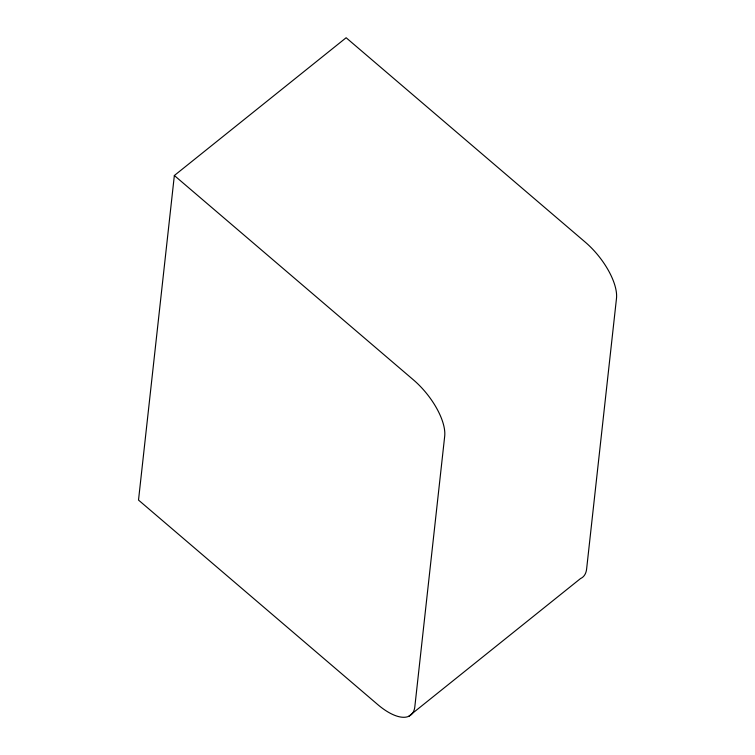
<?xml version="1.0" encoding="UTF-8"?>
<svg xmlns="http://www.w3.org/2000/svg" width="755" height="755" viewBox="0 0 755 755"><rect width="100%" height="100%" fill="white"/><g stroke="black" fill="none" stroke-linecap="round" stroke-linejoin="round"><path stroke-width="1.13" d="M174.348 175.519L138.514 500.084L377.679 704.519A48.169 20.998 51.3 0 0 414.835 706.68L444.695 436.201A48.169 20.998 51.3 0 0 413.514 379.944L174.348 175.519L346.139 37.75L585.304 242.185A48.169 20.998 51.3 0 1 616.486 298.433L586.626 568.911A48.169 20.998 51.3 0 1 580.557 578.528L408.766 716.287"/></g></svg>
